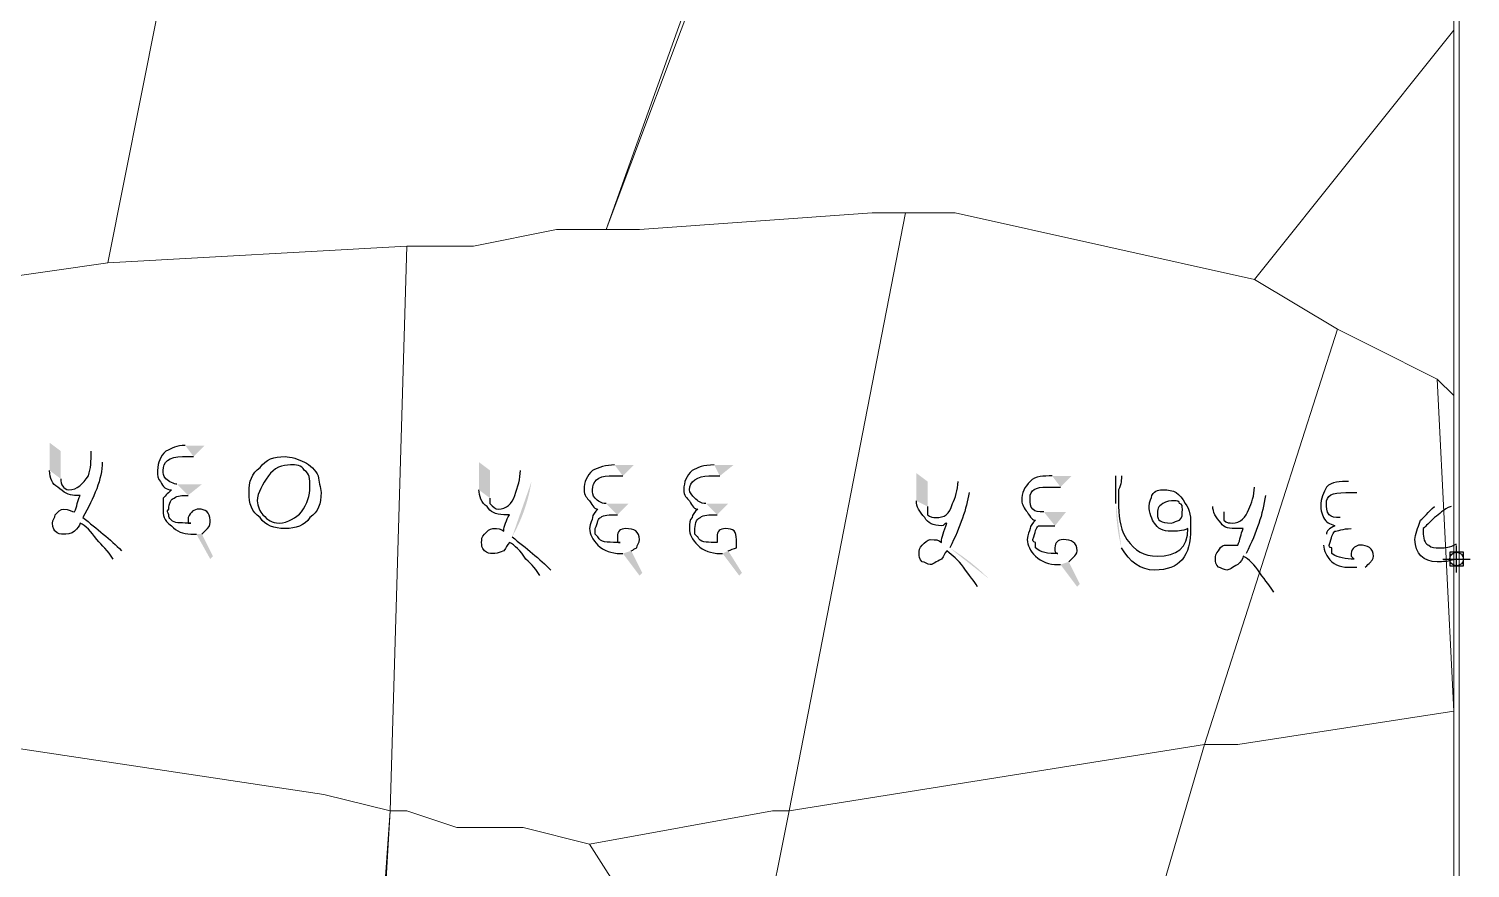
# Model space of a CAD drawing. Header units: metres. Extents: x 345912 to 349030, y 3061206 to 3061792.
# Drawn here: x 346943.63 to 346970.07, y 3061347.8 to 3061363.21 of the extents above; entities that cross this region are included whole.
import ezdxf

# ---------------------------------------------------------------- set-up
doc = ezdxf.new("R2010")
doc.units = ezdxf.units.M
doc.header["$MEASUREMENT"] = 0
doc.header["$PDMODE"] = 98
doc.header["$PDSIZE"] = 0.25
doc.layers.add('PDF4_Geometry', color=7, linetype='Continuous')
doc.layers.add('PDF4_Solid Fills', color=7, linetype='Continuous')

msp = doc.modelspace()

# ---------------------------------------------------------------- hatches: boundary and pattern name
at = {"layer": 'PDF4_Solid Fills', "transparency": 33554559}
h = msp.add_hatch(color=256, dxfattribs=at)
h.paths.add_polyline_path([(346944.77427, 3061355.45884), (346944.97747, 3061355.25564)], flags=0)
h.paths.add_polyline_path([(346945.33307, 3061353.63004), (346945.18067, 3061353.47764)], flags=0)
h.paths.add_polyline_path([(346944.01227, 3061355.10324), (346944.01227, 3061355.61124), (346944.21547, 3061355.45884), (346944.21547, 3061354.95084)], flags=0)
h.paths.add_polyline_path([(346946.65387, 3061355.35724), (346946.85707, 3061355.56044), (346946.50147, 3061355.56044)], flags=0)
h.paths.add_polyline_path([(346946.70467, 3061353.93484), (346946.95867, 3061353.47764), (346947.00947, 3061353.52844), (346946.80627, 3061353.93484)], flags=0)
h.paths.add_polyline_path([(346946.55227, 3061354.64604), (346946.80627, 3061354.84924), (346946.34907, 3061354.84924)], flags=0)
h = msp.add_hatch(color=256, dxfattribs=at)
h.paths.add_polyline_path([(346952.64827, 3061355.10322), (346952.85147, 3061354.90002)], flags=0)
h.paths.add_polyline_path([(346952.49587, 3061353.88402, 0.08894398), (346952.85147, 3061354.90002)], flags=0)
h.paths.add_polyline_path([(346953.20707, 3061353.27442), (346953.00387, 3061353.17282)], flags=0)
h.paths.add_polyline_path([(346951.88627, 3061354.74762), (346951.88627, 3061355.25562), (346952.08947, 3061355.10322), (346952.08947, 3061354.59522)], flags=0)
h.paths.add_polyline_path([(346954.52787, 3061355.00162), (346954.73107, 3061355.20482), (346954.37547, 3061355.20482)], flags=0)
h.paths.add_polyline_path([(346954.52787, 3061353.57922), (346954.83267, 3061353.17282), (346954.88347, 3061353.22362), (346954.68027, 3061353.63002)], flags=0)
h.paths.add_polyline_path([(346954.42627, 3061354.29042), (346954.62947, 3061354.49362), (346954.22307, 3061354.49362)], flags=0)
h.paths.add_polyline_path([(346956.30587, 3061355.00162), (346956.55987, 3061355.20482), (346956.20427, 3061355.20482)], flags=0)
h.paths.add_polyline_path([(346956.35667, 3061353.57922), (346956.66147, 3061353.17282), (346956.71227, 3061353.22362), (346956.45827, 3061353.63002)], flags=0)
h.paths.add_polyline_path([(346956.25507, 3061354.29042), (346956.45827, 3061354.49362), (346956.05187, 3061354.49362)], flags=0)
h = msp.add_hatch(color=256, dxfattribs=at)
h.paths.add_polyline_path([(346960.67468, 3061354.90004), (346960.87788, 3061354.69684)], flags=0)
h.paths.add_polyline_path([(346961.23348, 3061353.12204, 0.05915123), (346960.52228, 3061353.68084)], flags=0)
h.paths.add_polyline_path([(346961.23348, 3061353.12204), (346961.03028, 3061352.96964)], flags=0)
h.paths.add_polyline_path([(346959.91268, 3061354.54444), (346959.91268, 3061355.05244), (346960.11588, 3061354.90004), (346960.11588, 3061354.44284)], flags=0)
h.paths.add_polyline_path([(346962.55428, 3061354.79844), (346962.75748, 3061355.00164), (346962.40188, 3061355.00164)], flags=0)
h.paths.add_polyline_path([(346962.55428, 3061353.37604), (346962.85908, 3061352.96964), (346962.90988, 3061353.02044), (346962.70668, 3061353.42684)], flags=0)
h.paths.add_polyline_path([(346962.45268, 3061354.08724), (346962.65588, 3061354.34124), (346962.24948, 3061354.34124)], flags=0)
h.paths.add_polyline_path([(346963.57028, 3061354.49364, 0.05812615), (346963.67188, 3061353.68084)], flags=0)
h.paths.add_polyline_path([(346963.57028, 3061355.00164), (346963.67188, 3061355.00164)], flags=0)
h.paths.add_polyline_path([(346964.89108, 3061354.03644), (346964.89108, 3061354.03644)], flags=0)

# ---------------------------------------------------------------- linework, layer by layer
at = {"layer": 'PDF4_Geometry', "lineweight": 13}
msp.add_lwpolyline([(346742.03148, 3061540.87883), (346969.86948, 3061540.87883), (346969.86948, 3061317.05403), (346742.03148, 3061317.05403)], close=True, dxfattribs=at)
at = {"layer": 'PDF4_Geometry', "lineweight": 9}
for points in [[(346969.76788, 3061363.18042), (346966.11028, 3061358.60844), (346960.62387, 3061359.82763), (346959.70948, 3061359.82763), (346959.09987, 3061359.82763), (346954.83267, 3061359.52284), (346954.22308, 3061359.52284), (346956.05188, 3061364.39963), (346960.01427, 3061363.79004), (346960.92867, 3061366.53322), (346963.36707, 3061370.19083), (346969.76788, 3061368.36203)], [(346969.76788, 3061363.18042), (346966.11028, 3061358.60844), (346960.62387, 3061359.82763), (346959.70948, 3061359.82763), (346959.09987, 3061359.82763), (346954.83267, 3061359.52284), (346954.22308, 3061359.52284), (346956.05188, 3061364.39963), (346960.01427, 3061363.79004), (346960.92867, 3061366.53322), (346963.36707, 3061370.19083), (346969.76788, 3061368.36203)], [(346954.22308, 3061359.52284), (346953.30867, 3061359.52284), (346951.78468, 3061359.21803), (346951.47987, 3061359.21803), (346950.56547, 3061359.21803), (346945.07908, 3061358.91322), (346945.99348, 3061363.48523), (346946.90788, 3061366.83803), (346947.82228, 3061368.97164), (346947.82228, 3061369.27643), (346957.27107, 3061368.05724)], [(346954.22308, 3061359.52284), (346953.30867, 3061359.52284), (346951.78468, 3061359.21803), (346951.47987, 3061359.21803), (346950.56547, 3061359.21803), (346945.07908, 3061358.91322), (346945.99348, 3061363.48523), (346946.90788, 3061366.83803), (346947.82228, 3061368.97164), (346947.82228, 3061369.27643), (346957.27107, 3061368.05724)], [(346946.90788, 3061366.83803), (346945.99348, 3061363.48523), (346945.07908, 3061358.91322), (346942.94547, 3061358.60844), (346942.64068, 3061358.60844), (346942.03107, 3061358.60844), (346941.42147, 3061358.60844), (346941.11669, 3061358.60844), (346937.15427, 3061359.52284), (346934.41107, 3061359.21803), (346931.66788, 3061358.30363), (346935.63028, 3061367.75243)], [(346946.90788, 3061366.83803), (346945.99348, 3061363.48523), (346945.07908, 3061358.91322), (346942.94547, 3061358.60844), (346942.64068, 3061358.60844), (346942.03107, 3061358.60844), (346941.42147, 3061358.60844), (346941.11669, 3061358.60844), (346937.15427, 3061359.52284), (346934.41107, 3061359.21803), (346931.66788, 3061358.30363), (346935.63028, 3061367.75243)], [(346969.76788, 3061356.47483), (346969.46308, 3061356.77963), (346968.24387, 3061357.38923), (346967.63427, 3061357.69403), (346966.11028, 3061358.60844), (346969.76788, 3061363.18042)], [(346969.76788, 3061356.47483), (346969.46308, 3061356.77963), (346968.24387, 3061357.38923), (346967.63427, 3061357.69403), (346966.11028, 3061358.60844), (346969.76788, 3061363.18042)], [(346957.57587, 3061348.85483), (346957.27107, 3061348.85483), (346953.91827, 3061348.24523), (346952.69908, 3061348.55004), (346951.47987, 3061348.55004), (346950.56547, 3061348.85483), (346950.26068, 3061348.85483), (346950.56547, 3061359.21803), (346951.47987, 3061359.21803), (346951.78468, 3061359.21803), (346953.30867, 3061359.52284), (346954.83267, 3061359.52284), (346959.09987, 3061359.82763), (346959.70948, 3061359.82763)], [(346957.57587, 3061348.85483), (346957.27107, 3061348.85483), (346953.91827, 3061348.24523), (346952.69908, 3061348.55004), (346951.47987, 3061348.55004), (346950.56547, 3061348.85483), (346950.26068, 3061348.85483), (346950.56547, 3061359.21803), (346951.47987, 3061359.21803), (346951.78468, 3061359.21803), (346953.30867, 3061359.52284), (346954.83267, 3061359.52284), (346959.09987, 3061359.82763), (346959.70948, 3061359.82763)], [(346966.11028, 3061358.60844), (346967.63427, 3061357.69403), (346965.19587, 3061350.07403), (346957.57587, 3061348.85483), (346959.70948, 3061359.82763), (346960.62387, 3061359.82763)], [(346966.11028, 3061358.60844), (346967.63427, 3061357.69403), (346965.19587, 3061350.07403), (346957.57587, 3061348.85483), (346959.70948, 3061359.82763), (346960.62387, 3061359.82763)], [(346950.26068, 3061348.85483), (346949.04147, 3061349.15963), (346942.94547, 3061350.07403), (346942.64068, 3061350.07403), (346942.94547, 3061358.60844), (346945.07908, 3061358.91322), (346950.56547, 3061359.21803)], [(346950.26068, 3061348.85483), (346949.04147, 3061349.15963), (346942.94547, 3061350.07403), (346942.64068, 3061350.07403), (346942.94547, 3061358.60844), (346945.07908, 3061358.91322), (346950.56547, 3061359.21803)], [(346969.46308, 3061356.77963), (346969.76788, 3061350.68363), (346965.80547, 3061350.07403), (346965.19587, 3061350.07403), (346967.63427, 3061357.69403), (346968.24387, 3061357.38923)], [(346969.46308, 3061356.77963), (346969.76788, 3061350.68363), (346965.80547, 3061350.07403), (346965.19587, 3061350.07403), (346967.63427, 3061357.69403), (346968.24387, 3061357.38923)], [(346969.76788, 3061338.79643), (346967.93908, 3061336.66284), (346967.63427, 3061336.35803), (346961.53827, 3061337.57724), (346965.19587, 3061350.07403), (346965.80547, 3061350.07403), (346969.76788, 3061350.68363), (346969.46308, 3061356.77963), (346969.76788, 3061356.47483)], [(346969.76788, 3061338.79643), (346967.93908, 3061336.66284), (346967.63427, 3061336.35803), (346961.53827, 3061337.57724), (346965.19587, 3061350.07403), (346965.80547, 3061350.07403), (346969.76788, 3061350.68363), (346969.46308, 3061356.77963), (346969.76788, 3061356.47483)], [(346950.26068, 3061348.85483), (346949.65107, 3061340.32042), (346942.64068, 3061343.36844), (346942.33587, 3061343.36844), (346942.64068, 3061350.07403), (346942.94547, 3061350.07403), (346949.04147, 3061349.15963)], [(346950.26068, 3061348.85483), (346949.65107, 3061340.32042), (346942.64068, 3061343.36844), (346942.33587, 3061343.36844), (346942.64068, 3061350.07403), (346942.94547, 3061350.07403), (346949.04147, 3061349.15963)], [(346961.53827, 3061337.57724), (346959.09987, 3061338.18683), (346959.09987, 3061339.71083), (346956.66147, 3061344.28284), (346957.57587, 3061348.85483), (346965.19587, 3061350.07403)], [(346961.53827, 3061337.57724), (346959.09987, 3061338.18683), (346959.09987, 3061339.71083), (346956.66147, 3061344.28284), (346957.57587, 3061348.85483), (346965.19587, 3061350.07403)], [(346953.91827, 3061348.24523), (346956.05188, 3061344.89243), (346956.66147, 3061344.28284), (346956.05188, 3061341.84444), (346952.08948, 3061342.75884), (346949.95587, 3061343.36844), (346949.95587, 3061343.67322), (346950.26068, 3061348.85483), (346950.56547, 3061348.85483), (346951.47987, 3061348.55004), (346952.69908, 3061348.55004)], [(346953.91827, 3061348.24523), (346956.05188, 3061344.89243), (346956.66147, 3061344.28284), (346956.05188, 3061341.84444), (346952.08948, 3061342.75884), (346949.95587, 3061343.36844), (346949.95587, 3061343.67322), (346950.26068, 3061348.85483), (346950.56547, 3061348.85483), (346951.47987, 3061348.55004), (346952.69908, 3061348.55004)], [(346956.66147, 3061344.28284), (346956.05188, 3061344.89243), (346953.91827, 3061348.24523), (346957.27107, 3061348.85483), (346957.57587, 3061348.85483)], [(346956.66147, 3061344.28284), (346956.05188, 3061344.89243), (346953.91827, 3061348.24523), (346957.27107, 3061348.85483), (346957.57587, 3061348.85483)]]:
    msp.add_lwpolyline(points, close=True, dxfattribs=at)
at = {"layer": 'PDF4_Geometry', "lineweight": 25}
for points in [[(346944.72347, 3061355.00164), (346944.77427, 3061355.15404), (346944.77427, 3061355.25564), (346944.77427, 3061355.45884)], [(346946.14587, 3061355.45884), (346946.04427, 3061355.35724), (346945.99347, 3061355.25564), (346945.99347, 3061355.10324)], [(346946.50147, 3061355.56044), (346946.34907, 3061355.56044), (346946.24747, 3061355.50964), (346946.14587, 3061355.45884)], [(346944.97747, 3061355.25564), (346944.97747, 3061354.95084), (346944.82507, 3061354.59524), (346944.62187, 3061354.23964)], [(346946.09507, 3061355.10324), (346946.09507, 3061355.25564), (346946.19667, 3061355.35724), (346946.45067, 3061355.35724)], [(346946.45067, 3061355.35724), (346946.45067, 3061355.35724), (346946.50147, 3061355.35724), (346946.55227, 3061355.35724)], [(346946.55227, 3061355.35724), (346946.60307, 3061355.35724), (346946.65387, 3061355.35724), (346946.65387, 3061355.35724)], [(346947.66987, 3061354.69684), (346947.66987, 3061354.90004), (346947.72067, 3061355.05244), (346947.87307, 3061355.15404)], [(346947.87307, 3061355.15404), (346947.97467, 3061355.30644), (346948.12707, 3061355.35724), (346948.33027, 3061355.35724)], [(346948.43187, 3061355.20484), (346948.27947, 3061355.20484), (346948.12707, 3061355.15404), (346948.02547, 3061355.00164)], [(346948.33027, 3061355.35724), (346948.43187, 3061355.35724), (346948.58427, 3061355.30644), (346948.68587, 3061355.25564)], [(346948.68587, 3061355.10324), (346948.63507, 3061355.20484), (346948.53347, 3061355.20484), (346948.43187, 3061355.20484)], [(346948.68587, 3061355.25564), (346948.78747, 3061355.20484), (346948.88907, 3061355.10324), (346948.93987, 3061355.00164)], [(346954.37547, 3061355.20482), (346954.22307, 3061355.20482), (346954.07067, 3061355.15402), (346953.96907, 3061355.10322)], [(346956.20427, 3061355.20482), (346956.00107, 3061355.20482), (346955.89947, 3061355.15402), (346955.79787, 3061355.10322)], [(346944.16467, 3061354.79844), (346944.06307, 3061354.84924), (346944.01227, 3061354.95084), (346944.01227, 3061355.10324)], [(346944.21547, 3061354.95084), (346944.21547, 3061354.90004), (346944.21547, 3061354.84924), (346944.26627, 3061354.79844)], [(346944.36787, 3061354.74764), (346944.52027, 3061354.74764), (346944.62187, 3061354.84924), (346944.72347, 3061355.00164)], [(346945.99347, 3061355.10324), (346945.99347, 3061355.00164), (346945.99347, 3061354.95084), (346946.04427, 3061354.90004)], [(346946.04427, 3061354.90004), (346946.09507, 3061354.79844), (346946.14587, 3061354.74764), (346946.24747, 3061354.74764)], [(346946.14587, 3061354.95084), (346946.09507, 3061355.00164), (346946.09507, 3061355.05244), (346946.09507, 3061355.10324)], [(346946.34907, 3061354.84924), (346946.29827, 3061354.84924), (346946.19667, 3061354.90004), (346946.14587, 3061354.95084)], [(346948.02547, 3061355.00164), (346947.92387, 3061354.84924), (346947.82227, 3061354.69684), (346947.82227, 3061354.54444)], [(346948.78747, 3061354.79844), (346948.78747, 3061354.95084), (346948.78747, 3061355.05244), (346948.68587, 3061355.10324)], [(346948.93987, 3061355.00164), (346948.93987, 3061354.90004), (346948.99067, 3061354.79844), (346948.99067, 3061354.69684)], [(346952.54667, 3061354.64602), (346952.59747, 3061354.79842), (346952.64827, 3061354.95082), (346952.64827, 3061355.10322)], [(346953.96907, 3061355.10322), (346953.86747, 3061355.00162), (346953.81667, 3061354.90002), (346953.81667, 3061354.74762)], [(346953.96907, 3061354.74762), (346953.96907, 3061354.90002), (346954.07067, 3061355.00162), (346954.27387, 3061355.00162)], [(346954.27387, 3061355.00162), (346954.32467, 3061355.00162), (346954.37547, 3061355.00162), (346954.42627, 3061355.00162)], [(346954.42627, 3061355.00162), (346954.47707, 3061355.00162), (346954.47707, 3061355.00162), (346954.52787, 3061355.00162)], [(346955.79787, 3061355.10322), (346955.69627, 3061355.00162), (346955.64547, 3061354.90002), (346955.64547, 3061354.74762)], [(346955.74707, 3061354.74762), (346955.74707, 3061354.90002), (346955.89947, 3061355.00162), (346956.10267, 3061355.00162)], [(346956.10267, 3061355.00162), (346956.15347, 3061355.00162), (346956.20427, 3061355.00162), (346956.25507, 3061355.00162)], [(346956.25507, 3061355.00162), (346956.30587, 3061355.00162), (346956.30587, 3061355.00162), (346956.30587, 3061355.00162)], [(346960.57308, 3061354.49364), (346960.62388, 3061354.59524), (346960.67468, 3061354.74764), (346960.67468, 3061354.90004)], [(346961.99548, 3061354.90004), (346961.89388, 3061354.79844), (346961.84308, 3061354.69684), (346961.84308, 3061354.54444)], [(346962.40188, 3061355.00164), (346962.24948, 3061355.00164), (346962.09708, 3061355.00164), (346961.99548, 3061354.90004)], [(346963.57028, 3061354.49364), (346963.57028, 3061354.64604), (346963.57028, 3061354.79844), (346963.57028, 3061355.00164)], [(346963.67188, 3061355.00164), (346963.67188, 3061354.95084), (346963.67188, 3061354.84924), (346963.62108, 3061354.74764)], [(346967.83748, 3061354.90004), (346967.68508, 3061354.90004), (346967.53268, 3061354.90004), (346967.43108, 3061354.79844)], [(346944.46947, 3061354.64604), (346944.36787, 3061354.64604), (346944.26627, 3061354.69684), (346944.16467, 3061354.79844)], [(346944.26627, 3061354.79844), (346944.26627, 3061354.79844), (346944.31707, 3061354.74764), (346944.36787, 3061354.74764)], [(346944.46947, 3061354.34124), (346944.52027, 3061354.44284), (346944.52027, 3061354.54444), (346944.57107, 3061354.64604)], [(346944.57107, 3061354.64604), (346944.57107, 3061354.64604), (346944.52027, 3061354.64604), (346944.46947, 3061354.64604)], [(346946.24747, 3061354.74764), (346946.19667, 3061354.69684), (346946.14587, 3061354.64604), (346946.09507, 3061354.59524)], [(346946.09507, 3061354.59524), (346946.09507, 3061354.54444), (346946.09507, 3061354.49364), (346946.09507, 3061354.39204)], [(346946.19667, 3061354.39204), (346946.19667, 3061354.49364), (346946.24747, 3061354.59524), (346946.29827, 3061354.59524)], [(346946.29827, 3061354.59524), (346946.34907, 3061354.64604), (346946.45067, 3061354.64604), (346946.55227, 3061354.64604)], [(346947.87307, 3061354.23964), (346947.72067, 3061354.34124), (346947.66987, 3061354.49364), (346947.66987, 3061354.69684)], [(346948.63507, 3061354.34124), (346948.73667, 3061354.49364), (346948.78747, 3061354.64604), (346948.78747, 3061354.79844)], [(346948.99067, 3061354.69684), (346948.99067, 3061354.49364), (346948.93987, 3061354.34124), (346948.78747, 3061354.23964)], [(346952.03867, 3061354.44282), (346951.93707, 3061354.49362), (346951.88627, 3061354.64602), (346951.88627, 3061354.74762)], [(346952.08947, 3061354.59522), (346952.08947, 3061354.54442), (346952.08947, 3061354.49362), (346952.08947, 3061354.49362)], [(346952.24187, 3061354.39202), (346952.39427, 3061354.39202), (346952.49587, 3061354.49362), (346952.54667, 3061354.64602)], [(346953.81667, 3061354.74762), (346953.81667, 3061354.64602), (346953.86747, 3061354.59522), (346953.91827, 3061354.54442)], [(346954.01987, 3061354.59522), (346953.96907, 3061354.64602), (346953.96907, 3061354.69682), (346953.96907, 3061354.74762)], [(346954.22307, 3061354.49362), (346954.12147, 3061354.49362), (346954.07067, 3061354.54442), (346954.01987, 3061354.59522)], [(346955.64547, 3061354.74762), (346955.64547, 3061354.64602), (346955.69627, 3061354.59522), (346955.74707, 3061354.54442)], [(346955.84867, 3061354.59522), (346955.79787, 3061354.64602), (346955.74707, 3061354.69682), (346955.74707, 3061354.74762)], [(346956.05187, 3061354.49362), (346955.95027, 3061354.49362), (346955.89947, 3061354.54442), (346955.84867, 3061354.59522)], [(346960.87788, 3061354.69684), (346960.82708, 3061354.39204), (346960.72548, 3061354.08724), (346960.52228, 3061353.68084)], [(346961.99548, 3061354.59524), (346961.99548, 3061354.74764), (346962.09708, 3061354.79844), (346962.30028, 3061354.79844)], [(346962.04628, 3061354.39204), (346961.99548, 3061354.44284), (346961.99548, 3061354.49364), (346961.99548, 3061354.59524)], [(346962.30028, 3061354.79844), (346962.35108, 3061354.79844), (346962.40188, 3061354.79844), (346962.45268, 3061354.79844)], [(346962.45268, 3061354.79844), (346962.50348, 3061354.79844), (346962.50348, 3061354.79844), (346962.55428, 3061354.79844)], [(346963.62108, 3061354.74764), (346963.62108, 3061354.59524), (346963.62108, 3061354.54444), (346963.62108, 3061354.44284)], [(346964.17988, 3061354.44284), (346964.17988, 3061354.54444), (346964.23068, 3061354.59524), (346964.23068, 3061354.64604)], [(346964.23068, 3061354.64604), (346964.28148, 3061354.74764), (346964.38308, 3061354.74764), (346964.43388, 3061354.74764)], [(346964.43388, 3061354.74764), (346964.63708, 3061354.74764), (346964.73868, 3061354.69684), (346964.84028, 3061354.49364)], [(346966.31348, 3061354.64604), (346966.26268, 3061354.29044), (346966.16108, 3061353.98564), (346965.95788, 3061353.57924)], [(346966.00868, 3061354.39204), (346966.05948, 3061354.49364), (346966.11028, 3061354.64604), (346966.11028, 3061354.79844)], [(346967.43108, 3061354.79844), (346967.38028, 3061354.69684), (346967.32948, 3061354.59524), (346967.32948, 3061354.44284)], [(346967.43108, 3061354.49364), (346967.43108, 3061354.64604), (346967.53268, 3061354.69684), (346967.78668, 3061354.69684)], [(346967.78668, 3061354.69684), (346967.78668, 3061354.69684), (346967.83748, 3061354.69684), (346967.88828, 3061354.69684)], [(346967.88828, 3061354.69684), (346967.93908, 3061354.69684), (346967.93908, 3061354.69684), (346967.98988, 3061354.69684)], [(346944.11387, 3061354.29044), (346944.16467, 3061354.34124), (346944.21547, 3061354.39204), (346944.26627, 3061354.39204)], [(346944.26627, 3061354.39204), (346944.36787, 3061354.39204), (346944.41867, 3061354.34124), (346944.46947, 3061354.34124)], [(346946.09507, 3061354.39204), (346946.09507, 3061354.29044), (346946.09507, 3061354.18884), (346946.24747, 3061354.08724)], [(346946.19667, 3061354.29044), (346946.19667, 3061354.34124), (346946.14587, 3061354.34124), (346946.19667, 3061354.39204)], [(346946.75547, 3061354.39204), (346946.65387, 3061354.39204), (346946.60307, 3061354.34124), (346946.55227, 3061354.23964)], [(346946.95867, 3061354.18884), (346946.95867, 3061354.34124), (346946.85707, 3061354.39204), (346946.75547, 3061354.39204)], [(346947.82227, 3061354.54444), (346947.82227, 3061354.44284), (346947.87307, 3061354.34124), (346947.92387, 3061354.29044)], [(346948.22867, 3061354.13804), (346948.38107, 3061354.13804), (346948.53347, 3061354.23964), (346948.63507, 3061354.34124)], [(346952.34347, 3061354.29042), (346952.19107, 3061354.29042), (346952.08947, 3061354.34122), (346952.03867, 3061354.44282)], [(346952.08947, 3061354.49362), (346952.14027, 3061354.44282), (346952.19107, 3061354.39202), (346952.24187, 3061354.39202)], [(346953.91827, 3061354.54442), (346953.96907, 3061354.44282), (346954.01987, 3061354.39202), (346954.07067, 3061354.39202)], [(346954.07067, 3061354.39202), (346954.01987, 3061354.34122), (346953.96907, 3061354.29042), (346953.96907, 3061354.23962)], [(346955.74707, 3061354.54442), (346955.79787, 3061354.44282), (346955.84867, 3061354.39202), (346955.89947, 3061354.39202)], [(346955.89947, 3061354.39202), (346955.84867, 3061354.34122), (346955.79787, 3061354.29042), (346955.79787, 3061354.23962)], [(346960.06508, 3061354.23964), (346959.96348, 3061354.34124), (346959.91268, 3061354.44284), (346959.91268, 3061354.54444)], [(346960.11588, 3061354.44284), (346960.11588, 3061354.39204), (346960.11588, 3061354.34124), (346960.11588, 3061354.29044)], [(346960.26828, 3061354.23964), (346960.42068, 3061354.23964), (346960.52228, 3061354.29044), (346960.57308, 3061354.49364)], [(346961.84308, 3061354.54444), (346961.84308, 3061354.49364), (346961.89388, 3061354.39204), (346961.94468, 3061354.34124)], [(346961.94468, 3061354.34124), (346961.99548, 3061354.23964), (346962.04628, 3061354.18884), (346962.09708, 3061354.18884)], [(346962.24948, 3061354.34124), (346962.14788, 3061354.34124), (346962.09708, 3061354.34124), (346962.04628, 3061354.39204)], [(346963.62108, 3061354.44284), (346963.62108, 3061354.18884), (346963.67188, 3061353.98564), (346963.77348, 3061353.83324)], [(346964.28148, 3061354.13804), (346964.23068, 3061354.18884), (346964.17988, 3061354.34124), (346964.17988, 3061354.44284)], [(346964.43388, 3061354.49364), (346964.33228, 3061354.44284), (346964.33228, 3061354.39204), (346964.33228, 3061354.29044)], [(346964.63708, 3061354.54444), (346964.58628, 3061354.54444), (346964.48468, 3061354.54444), (346964.43388, 3061354.49364)], [(346964.73868, 3061354.49364), (346964.73868, 3061354.54444), (346964.68788, 3061354.54444), (346964.63708, 3061354.54444)], [(346964.78948, 3061354.39204), (346964.78948, 3061354.44284), (346964.78948, 3061354.49364), (346964.73868, 3061354.49364)], [(346964.73868, 3061354.18884), (346964.78948, 3061354.23964), (346964.78948, 3061354.29044), (346964.78948, 3061354.39204)], [(346964.84028, 3061354.49364), (346964.94188, 3061354.39204), (346964.94188, 3061354.23964), (346964.94188, 3061354.03644)], [(346965.50068, 3061354.13804), (346965.39908, 3061354.23964), (346965.34828, 3061354.34124), (346965.34828, 3061354.44284)], [(346965.55148, 3061354.34124), (346965.55148, 3061354.29044), (346965.55148, 3061354.23964), (346965.55148, 3061354.18884)], [(346965.70388, 3061354.13804), (346965.85628, 3061354.13804), (346965.95788, 3061354.23964), (346966.00868, 3061354.39204)], [(346967.32948, 3061354.44284), (346967.32948, 3061354.39204), (346967.32948, 3061354.34124), (346967.38028, 3061354.23964)], [(346967.48188, 3061354.29044), (346967.43108, 3061354.34124), (346967.43108, 3061354.44284), (346967.43108, 3061354.49364)], [(346969.15828, 3061354.18884), (346969.20908, 3061354.23964), (346969.31068, 3061354.34124), (346969.41228, 3061354.44284)], [(346969.71708, 3061354.44284), (346969.56468, 3061354.39204), (346969.51388, 3061354.29044), (346969.41228, 3061354.23964)], [(346944.06307, 3061354.13804), (346944.06307, 3061354.18884), (346944.11387, 3061354.23964), (346944.11387, 3061354.29044)], [(346944.11387, 3061353.98564), (346944.11387, 3061353.98564), (346944.06307, 3061354.03644), (346944.06307, 3061354.13804)], [(346944.57107, 3061354.13804), (346944.57107, 3061354.08724), (346944.52027, 3061354.03644), (346944.46947, 3061353.98564)], [(346944.87587, 3061353.83324), (346944.77427, 3061353.98564), (346944.67267, 3061354.08724), (346944.57107, 3061354.13804)], [(346944.62187, 3061354.23964), (346944.87587, 3061354.03644), (346945.12987, 3061353.83324), (346945.33307, 3061353.63004)], [(346946.24747, 3061354.18884), (346946.19667, 3061354.23964), (346946.19667, 3061354.23964), (346946.19667, 3061354.29044)], [(346946.55227, 3061354.13804), (346946.39987, 3061354.13804), (346946.29827, 3061354.13804), (346946.24747, 3061354.18884)], [(346946.24747, 3061354.08724), (346946.34907, 3061353.98564), (346946.45067, 3061353.93484), (346946.60307, 3061353.93484)], [(346946.55227, 3061354.23964), (346946.55227, 3061354.23964), (346946.55227, 3061354.18884), (346946.55227, 3061354.18884)], [(346946.55227, 3061354.18884), (346946.55227, 3061354.18884), (346946.55227, 3061354.18884), (346946.55227, 3061354.13804)], [(346946.55227, 3061354.13804), (346946.60307, 3061354.13804), (346946.60307, 3061354.13804), (346946.60307, 3061354.13804)], [(346946.60307, 3061354.13804), (346946.60307, 3061354.13804), (346946.55227, 3061354.13804), (346946.55227, 3061354.13804)], [(346946.90787, 3061354.03644), (346946.95867, 3061354.08724), (346946.95867, 3061354.13804), (346946.95867, 3061354.18884)], [(346948.33027, 3061354.03644), (346948.12707, 3061354.03644), (346947.97467, 3061354.08724), (346947.87307, 3061354.23964)], [(346947.92387, 3061354.29044), (346948.02547, 3061354.18884), (346948.07627, 3061354.13804), (346948.22867, 3061354.13804)], [(346948.78747, 3061354.23964), (346948.68587, 3061354.08724), (346948.53347, 3061354.03644), (346948.33027, 3061354.03644)], [(346952.34347, 3061353.98562), (346952.34347, 3061354.08722), (346952.39427, 3061354.18882), (346952.44507, 3061354.29042)], [(346952.44507, 3061354.29042), (346952.39427, 3061354.29042), (346952.39427, 3061354.29042), (346952.34347, 3061354.29042)], [(346953.96907, 3061354.23962), (346953.96907, 3061354.18882), (346953.91827, 3061354.13802), (346953.91827, 3061354.03642)], [(346954.01987, 3061354.03642), (346954.07067, 3061354.13802), (346954.07067, 3061354.23962), (346954.12147, 3061354.23962)], [(346954.12147, 3061354.23962), (346954.17227, 3061354.29042), (346954.27387, 3061354.29042), (346954.42627, 3061354.29042)], [(346955.79787, 3061354.23962), (346955.74707, 3061354.18882), (346955.74707, 3061354.13802), (346955.74707, 3061354.03642)], [(346955.84867, 3061354.03642), (346955.84867, 3061354.13802), (346955.89947, 3061354.23962), (346955.95027, 3061354.23962)], [(346955.95027, 3061354.23962), (346956.00107, 3061354.29042), (346956.10267, 3061354.29042), (346956.25507, 3061354.29042)], [(346960.36988, 3061354.08724), (346960.21748, 3061354.08724), (346960.11588, 3061354.13804), (346960.06508, 3061354.23964)], [(346960.11588, 3061354.29044), (346960.16668, 3061354.23964), (346960.21748, 3061354.23964), (346960.26828, 3061354.23964)], [(346960.36988, 3061353.78244), (346960.36988, 3061353.88404), (346960.42068, 3061353.98564), (346960.47148, 3061354.13804)], [(346960.47148, 3061354.13804), (346960.42068, 3061354.13804), (346960.42068, 3061354.08724), (346960.36988, 3061354.08724)], [(346962.09708, 3061354.18884), (346962.04628, 3061354.13804), (346961.99548, 3061354.08724), (346961.99548, 3061354.03644)], [(346962.04628, 3061353.83324), (346962.09708, 3061353.98564), (346962.09708, 3061354.03644), (346962.14788, 3061354.08724)], [(346962.14788, 3061354.08724), (346962.19868, 3061354.08724), (346962.30028, 3061354.08724), (346962.45268, 3061354.08724)], [(346964.58628, 3061353.98564), (346964.43388, 3061353.98564), (346964.33228, 3061354.03644), (346964.28148, 3061354.13804)], [(346964.33228, 3061354.29044), (346964.33228, 3061354.18884), (346964.38308, 3061354.13804), (346964.58628, 3061354.13804)], [(346964.58628, 3061354.13804), (346964.63708, 3061354.13804), (346964.68788, 3061354.18884), (346964.73868, 3061354.18884)], [(346965.80548, 3061354.03644), (346965.65308, 3061354.03644), (346965.55148, 3061354.03644), (346965.50068, 3061354.13804)], [(346965.55148, 3061354.18884), (346965.60228, 3061354.13804), (346965.65308, 3061354.13804), (346965.70388, 3061354.13804)], [(346967.38028, 3061354.23964), (346967.43108, 3061354.13804), (346967.48188, 3061354.13804), (346967.58348, 3061354.08724)], [(346967.58348, 3061354.08724), (346967.48188, 3061354.03644), (346967.43108, 3061353.98564), (346967.43108, 3061353.93484)], [(346967.68508, 3061354.23964), (346967.58348, 3061354.23964), (346967.53268, 3061354.23964), (346967.48188, 3061354.29044)], [(346969.05668, 3061353.83324), (346969.05668, 3061353.93484), (346969.10748, 3061354.03644), (346969.15828, 3061354.18884)], [(346969.41228, 3061354.23964), (346969.31068, 3061354.13804), (346969.25988, 3061354.08724), (346969.20908, 3061354.03644)], [(346944.26627, 3061353.93484), (346944.21547, 3061353.93484), (346944.16467, 3061353.93484), (346944.11387, 3061353.98564)], [(346944.46947, 3061353.98564), (346944.41867, 3061353.93484), (346944.31707, 3061353.93484), (346944.26627, 3061353.93484)], [(346945.18067, 3061353.47764), (346945.07907, 3061353.63004), (346944.97747, 3061353.73164), (346944.87587, 3061353.83324)], [(346946.60307, 3061353.93484), (346946.65387, 3061353.93484), (346946.65387, 3061353.93484), (346946.70467, 3061353.93484)], [(346946.80627, 3061353.93484), (346946.85707, 3061353.98564), (346946.90787, 3061354.03644), (346946.90787, 3061354.03644)], [(346951.93707, 3061353.78242), (346951.93707, 3061353.83322), (346951.93707, 3061353.88402), (346951.98787, 3061353.93482)], [(346951.98787, 3061353.93482), (346952.03867, 3061353.98562), (346952.08947, 3061354.03642), (346952.14027, 3061354.03642)], [(346952.14027, 3061354.03642), (346952.24187, 3061354.03642), (346952.29267, 3061354.03642), (346952.34347, 3061353.98562)], [(346952.49587, 3061353.88402), (346952.74987, 3061353.68082), (346953.00387, 3061353.47762), (346953.20707, 3061353.27442)], [(346953.91827, 3061354.03642), (346953.91827, 3061353.93482), (346953.96907, 3061353.83322), (346954.07067, 3061353.73162)], [(346954.01987, 3061353.93482), (346954.01987, 3061353.98562), (346954.01987, 3061354.03642), (346954.01987, 3061354.03642)], [(346954.07067, 3061353.88402), (346954.07067, 3061353.88402), (346954.07067, 3061353.88402), (346954.01987, 3061353.93482)], [(346954.42627, 3061353.78242), (346954.22307, 3061353.78242), (346954.12147, 3061353.78242), (346954.07067, 3061353.88402)], [(346954.57867, 3061354.03642), (346954.47707, 3061354.03642), (346954.42627, 3061353.98562), (346954.42627, 3061353.88402)], [(346954.42627, 3061353.88402), (346954.42627, 3061353.88402), (346954.42627, 3061353.88402), (346954.42627, 3061353.83322)], [(346954.42627, 3061353.83322), (346954.42627, 3061353.78242), (346954.42627, 3061353.78242), (346954.47707, 3061353.78242)], [(346954.83267, 3061353.83322), (346954.83267, 3061353.98562), (346954.73107, 3061354.03642), (346954.57867, 3061354.03642)], [(346954.78187, 3061353.68082), (346954.78187, 3061353.73162), (346954.83267, 3061353.78242), (346954.83267, 3061353.83322)], [(346955.74707, 3061354.03642), (346955.74707, 3061353.93482), (346955.79787, 3061353.83322), (346955.89947, 3061353.73162)], [(346955.84867, 3061353.93482), (346955.84867, 3061353.98562), (346955.84867, 3061354.03642), (346955.84867, 3061354.03642)], [(346955.89947, 3061353.88402), (346955.89947, 3061353.88402), (346955.89947, 3061353.88402), (346955.84867, 3061353.93482)], [(346956.20427, 3061353.78242), (346956.05187, 3061353.78242), (346955.95027, 3061353.78242), (346955.89947, 3061353.88402)], [(346956.40747, 3061354.03642), (346956.30587, 3061354.03642), (346956.25507, 3061353.98562), (346956.25507, 3061353.88402)], [(346956.25507, 3061353.88402), (346956.25507, 3061353.88402), (346956.25507, 3061353.88402), (346956.25507, 3061353.83322)], [(346956.25507, 3061353.83322), (346956.25507, 3061353.78242), (346956.25507, 3061353.78242), (346956.25507, 3061353.78242)], [(346956.61067, 3061353.83322), (346956.61067, 3061353.98562), (346956.55987, 3061354.03642), (346956.40747, 3061354.03642)], [(346956.61067, 3061353.68082), (346956.61067, 3061353.73162), (346956.61067, 3061353.78242), (346956.61067, 3061353.83322)], [(346960.01428, 3061353.73164), (346960.06508, 3061353.78244), (346960.11588, 3061353.83324), (346960.16668, 3061353.83324)], [(346960.16668, 3061353.83324), (346960.26828, 3061353.83324), (346960.31908, 3061353.83324), (346960.36988, 3061353.78244)], [(346961.99548, 3061354.03644), (346961.99548, 3061353.98564), (346961.94468, 3061353.93484), (346961.94468, 3061353.83324)], [(346961.94468, 3061353.83324), (346961.94468, 3061353.73164), (346961.99548, 3061353.63004), (346962.09708, 3061353.52844)], [(346962.09708, 3061353.78244), (346962.04628, 3061353.78244), (346962.04628, 3061353.83324), (346962.04628, 3061353.83324)], [(346962.60508, 3061353.83324), (346962.50348, 3061353.83324), (346962.45268, 3061353.78244), (346962.45268, 3061353.68084)], [(346962.85908, 3061353.63004), (346962.85908, 3061353.78244), (346962.75748, 3061353.83324), (346962.60508, 3061353.83324)], [(346963.77348, 3061353.83324), (346963.92588, 3061353.63004), (346964.07828, 3061353.52844), (346964.33228, 3061353.52844)], [(346964.94188, 3061354.03644), (346964.94188, 3061353.52844), (346964.73868, 3061353.27444), (346964.28148, 3061353.27444)], [(346964.33228, 3061353.52844), (346964.68788, 3061353.52844), (346964.89108, 3061353.68084), (346964.89108, 3061354.03644)], [(346964.89108, 3061354.03644), (346964.78948, 3061353.98564), (346964.68788, 3061353.98564), (346964.58628, 3061353.98564)], [(346965.80548, 3061353.73164), (346965.85628, 3061353.83324), (346965.85628, 3061353.93484), (346965.90708, 3061354.03644)], [(346965.90708, 3061354.03644), (346965.85628, 3061354.03644), (346965.85628, 3061354.03644), (346965.80548, 3061354.03644)], [(346967.48188, 3061353.73164), (346967.53268, 3061353.88404), (346967.53268, 3061353.93484), (346967.58348, 3061353.98564)], [(346967.58348, 3061353.98564), (346967.63428, 3061353.98564), (346967.73588, 3061354.03644), (346967.88828, 3061354.03644)], [(346969.46308, 3061353.42684), (346969.20908, 3061353.42684), (346969.05668, 3061353.57924), (346969.05668, 3061353.83324)], [(346969.20908, 3061354.03644), (346969.20908, 3061353.98564), (346969.20908, 3061353.93484), (346969.20908, 3061353.93484)], [(346969.20908, 3061353.93484), (346969.20908, 3061353.83324), (346969.25988, 3061353.73164), (346969.31068, 3061353.73164)], [(346951.98787, 3061353.63002), (346951.93707, 3061353.68082), (346951.93707, 3061353.73162), (346951.93707, 3061353.78242)], [(346952.14027, 3061353.57922), (346952.08947, 3061353.57922), (346952.03867, 3061353.57922), (346951.98787, 3061353.63002)], [(346952.34347, 3061353.63002), (346952.24187, 3061353.57922), (346952.19107, 3061353.57922), (346952.14027, 3061353.57922)], [(346952.44507, 3061353.78242), (346952.39427, 3061353.73162), (346952.39427, 3061353.68082), (346952.34347, 3061353.63002)], [(346952.74987, 3061353.47762), (346952.64827, 3061353.63002), (346952.54667, 3061353.73162), (346952.44507, 3061353.78242)], [(346954.07067, 3061353.73162), (346954.17227, 3061353.63002), (346954.32467, 3061353.57922), (346954.47707, 3061353.57922)], [(346954.47707, 3061353.78242), (346954.42627, 3061353.78242), (346954.42627, 3061353.78242), (346954.42627, 3061353.78242)], [(346954.47707, 3061353.57922), (346954.47707, 3061353.57922), (346954.52787, 3061353.57922), (346954.52787, 3061353.57922)], [(346954.68027, 3061353.63002), (346954.73107, 3061353.63002), (346954.73107, 3061353.68082), (346954.78187, 3061353.68082)], [(346955.89947, 3061353.73162), (346956.00107, 3061353.63002), (346956.15347, 3061353.57922), (346956.30587, 3061353.57922)], [(346956.25507, 3061353.78242), (346956.25507, 3061353.78242), (346956.25507, 3061353.78242), (346956.20427, 3061353.78242)], [(346956.30587, 3061353.57922), (346956.30587, 3061353.57922), (346956.35667, 3061353.57922), (346956.35667, 3061353.57922)], [(346956.45827, 3061353.63002), (346956.50907, 3061353.63002), (346956.55987, 3061353.68082), (346956.61067, 3061353.68082)], [(346959.96348, 3061353.57924), (346959.96348, 3061353.63004), (346959.96348, 3061353.68084), (346960.01428, 3061353.73164)], [(346960.01428, 3061353.42684), (346959.96348, 3061353.47764), (346959.96348, 3061353.52844), (346959.96348, 3061353.57924)], [(346960.47148, 3061353.63004), (346960.42068, 3061353.57924), (346960.42068, 3061353.52844), (346960.36988, 3061353.47764)], [(346960.77628, 3061353.32524), (346960.67468, 3061353.47764), (346960.57308, 3061353.52844), (346960.47148, 3061353.63004)], [(346962.09708, 3061353.68084), (346962.09708, 3061353.68084), (346962.09708, 3061353.73164), (346962.09708, 3061353.78244)], [(346962.45268, 3061353.57924), (346962.24948, 3061353.57924), (346962.14788, 3061353.63004), (346962.09708, 3061353.68084)], [(346962.45268, 3061353.68084), (346962.45268, 3061353.63004), (346962.45268, 3061353.63004), (346962.45268, 3061353.63004)], [(346962.45268, 3061353.63004), (346962.45268, 3061353.57924), (346962.50348, 3061353.57924), (346962.50348, 3061353.57924)], [(346962.50348, 3061353.57924), (346962.45268, 3061353.57924), (346962.45268, 3061353.57924), (346962.45268, 3061353.57924)], [(346962.80828, 3061353.52844), (346962.80828, 3061353.52844), (346962.85908, 3061353.57924), (346962.85908, 3061353.63004)], [(346964.28148, 3061353.27444), (346964.02748, 3061353.27444), (346963.82428, 3061353.42684), (346963.67188, 3061353.68084)], [(346965.39908, 3061353.47764), (346965.39908, 3061353.52844), (346965.39908, 3061353.57924), (346965.44988, 3061353.63004)], [(346965.44988, 3061353.63004), (346965.50068, 3061353.73164), (346965.55148, 3061353.73164), (346965.60228, 3061353.73164)], [(346965.60228, 3061353.73164), (346965.70388, 3061353.73164), (346965.75468, 3061353.73164), (346965.80548, 3061353.73164)], [(346967.38028, 3061353.73164), (346967.38028, 3061353.63004), (346967.43108, 3061353.52844), (346967.53268, 3061353.42684)], [(346967.53268, 3061353.68084), (346967.48188, 3061353.68084), (346967.48188, 3061353.73164), (346967.48188, 3061353.73164)], [(346967.53268, 3061353.57924), (346967.53268, 3061353.57924), (346967.53268, 3061353.63004), (346967.53268, 3061353.68084)], [(346967.88828, 3061353.47764), (346967.73588, 3061353.47764), (346967.58348, 3061353.52844), (346967.53268, 3061353.57924)], [(346968.04068, 3061353.73164), (346967.98988, 3061353.73164), (346967.88828, 3061353.68084), (346967.88828, 3061353.57924)], [(346967.88828, 3061353.57924), (346967.88828, 3061353.57924), (346967.88828, 3061353.52844), (346967.88828, 3061353.52844)], [(346968.29468, 3061353.52844), (346968.29468, 3061353.68084), (346968.19308, 3061353.73164), (346968.04068, 3061353.73164)], [(346969.31068, 3061353.73164), (346969.36148, 3061353.68084), (346969.41228, 3061353.68084), (346969.51388, 3061353.68084)], [(346969.51388, 3061353.68084), (346969.56468, 3061353.68084), (346969.66628, 3061353.68084), (346969.76788, 3061353.73164)], [(346969.76788, 3061353.73164), (346969.78439, 3061353.73989), (346969.80134, 3061353.74703), (346969.81868, 3061353.75312)], [(346953.00387, 3061353.17282), (346952.95307, 3061353.27442), (346952.85147, 3061353.37602), (346952.74987, 3061353.47762)], [(346960.16668, 3061353.37604), (346960.11588, 3061353.37604), (346960.06508, 3061353.42684), (346960.01428, 3061353.42684)], [(346960.36988, 3061353.47764), (346960.26828, 3061353.42684), (346960.21748, 3061353.37604), (346960.16668, 3061353.37604)], [(346961.03028, 3061352.96964), (346960.97948, 3061353.07124), (346960.87788, 3061353.17284), (346960.77628, 3061353.32524)], [(346962.09708, 3061353.52844), (346962.19868, 3061353.42684), (346962.35108, 3061353.37604), (346962.50348, 3061353.37604)], [(346962.50348, 3061353.37604), (346962.50348, 3061353.37604), (346962.55428, 3061353.37604), (346962.55428, 3061353.37604)], [(346962.70668, 3061353.42684), (346962.75748, 3061353.47764), (346962.75748, 3061353.47764), (346962.80828, 3061353.52844)], [(346965.44988, 3061353.32524), (346965.39908, 3061353.37604), (346965.39908, 3061353.42684), (346965.39908, 3061353.47764)], [(346965.60228, 3061353.27444), (346965.55148, 3061353.27444), (346965.50068, 3061353.32524), (346965.44988, 3061353.32524)], [(346965.80548, 3061353.37604), (346965.70388, 3061353.32524), (346965.65308, 3061353.27444), (346965.60228, 3061353.27444)], [(346965.90708, 3061353.52844), (346965.90708, 3061353.47764), (346965.85628, 3061353.42684), (346965.80548, 3061353.37604)], [(346966.21188, 3061353.22364), (346966.11028, 3061353.37604), (346966.00868, 3061353.47764), (346965.90708, 3061353.52844)], [(346967.53268, 3061353.42684), (346967.63428, 3061353.32524), (346967.78668, 3061353.32524), (346967.93908, 3061353.32524)], [(346967.88828, 3061353.52844), (346967.88828, 3061353.52844), (346967.93908, 3061353.47764), (346967.93908, 3061353.47764)], [(346967.93908, 3061353.47764), (346967.88828, 3061353.47764), (346967.88828, 3061353.47764), (346967.88828, 3061353.47764)], [(346967.93908, 3061353.32524), (346967.98988, 3061353.32524), (346967.98988, 3061353.32524), (346967.98988, 3061353.32524)], [(346968.14228, 3061353.32524), (346968.19308, 3061353.37604), (346968.19308, 3061353.37604), (346968.24388, 3061353.42684)], [(346968.24388, 3061353.42684), (346968.24388, 3061353.42684), (346968.29468, 3061353.47764), (346968.29468, 3061353.52844)], [(346969.81868, 3061353.47764), (346969.66628, 3061353.42684), (346969.56468, 3061353.42684), (346969.46308, 3061353.42684)], [(346966.46588, 3061352.86804), (346966.41508, 3061352.96964), (346966.31348, 3061353.07124), (346966.21188, 3061353.22364)]]:
    msp.add_open_spline(points, degree=3, dxfattribs=at)
msp.add_point((346969.81868, 3061353.47764), dxfattribs=at)

doc.saveas('drawing.dxf')
